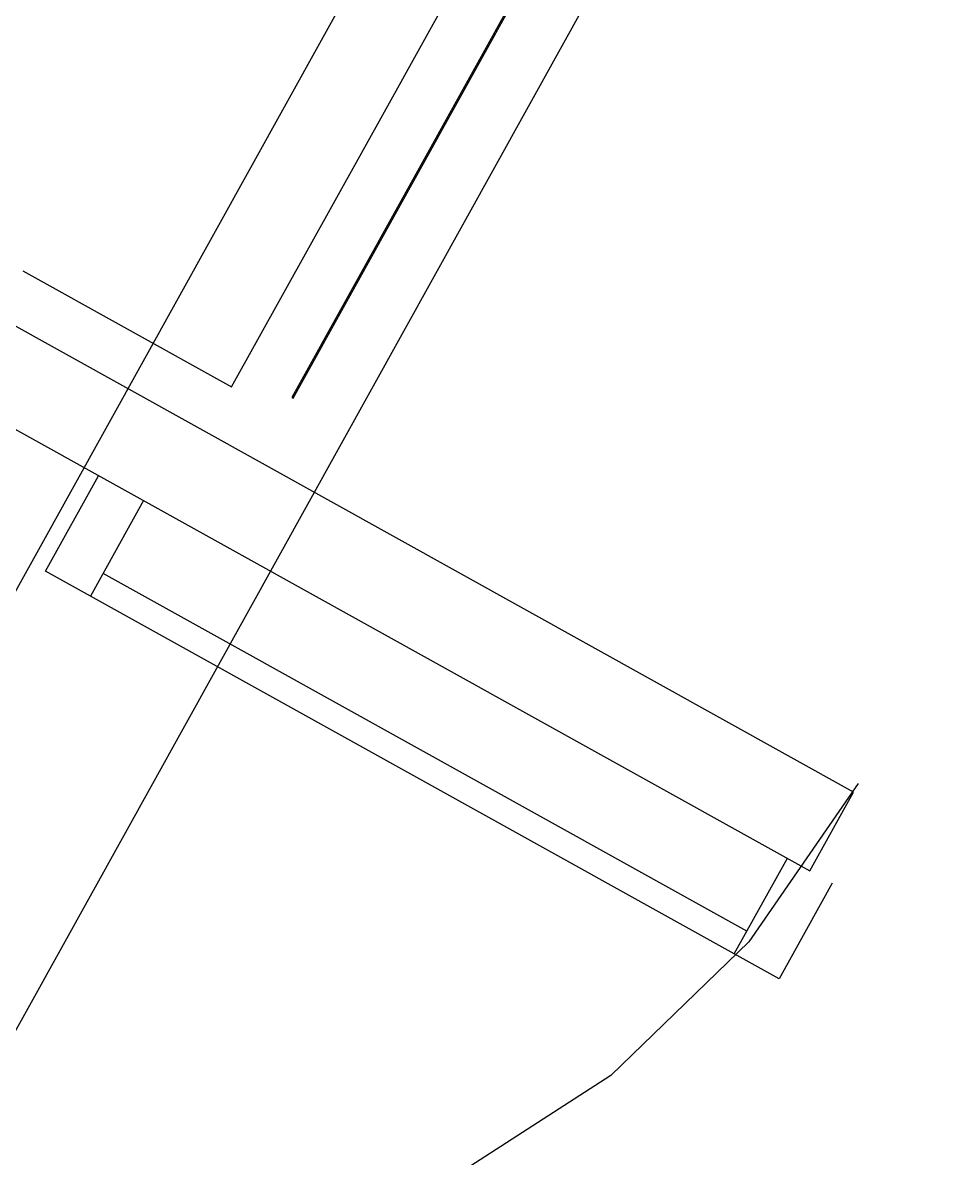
# Model space of a CAD drawing. Header units: metres. Extents: x 2.3 to 42.8, y 0.9 to 31.9.
# Drawn here: x 23.0511 to 23.3292, y 5.5648 to 5.9126 of the extents above; entities that cross this region are included whole.
import ezdxf

# ---------------------------------------------------------------- set-up
doc = ezdxf.new("R2010")
doc.units = ezdxf.units.M
doc.layers.add('ARREDI', color=9, linetype='Continuous')
doc.layers.add('PARETI_STRUTTURE', color=7, linetype='Continuous')

msp = doc.modelspace()

# ---------------------------------------------------------------- linework, layer by layer
at = {"layer": 'ARREDI'}
msp.add_lwpolyline([(23.25792, 6.02173), (23.1336, 5.79784), (23.13395, 5.79764), (23.25827, 6.02153)], close=True, dxfattribs=at)
at = {"layer": 'PARETI_STRUTTURE'}
for points in [[(25.29894, 9.65625), (22.19194, 4.06052)], [(22.41874, 4.60364), (24.0969, 7.62602)], [(23.16243, 5.88625), (23.69378, 6.84322)], [(23.0511, 5.83661), (23.11513, 5.80106), (23.16244, 5.88625)], [(23.30568, 5.67697), (23.04344, 5.82258)], [(23.03006, 5.79848), (23.2923, 5.65287)], [(23.28294, 5.61979), (23.05812, 5.74462), (23.07437, 5.77387)], [(23.08814, 5.76623), (23.07189, 5.73697)], [(23.27299, 5.63432), (23.07571, 5.74386)], [(23.30713, 5.67958), (23.27362, 5.63111), (23.23128, 5.59011), (23.18175, 5.55817), (23.12696, 5.53649), (23.06899, 5.52592), (23.01006, 5.52685), (22.95245, 5.53928), (22.89838, 5.5627)], [(23.2923, 5.65287), (23.30567, 5.67697)], [(23.26917, 5.62743), (23.28542, 5.6567)], [(23.29918, 5.64905), (23.28293, 5.61979)]]:
    msp.add_lwpolyline(points, dxfattribs=at)

doc.saveas('drawing.dxf')
